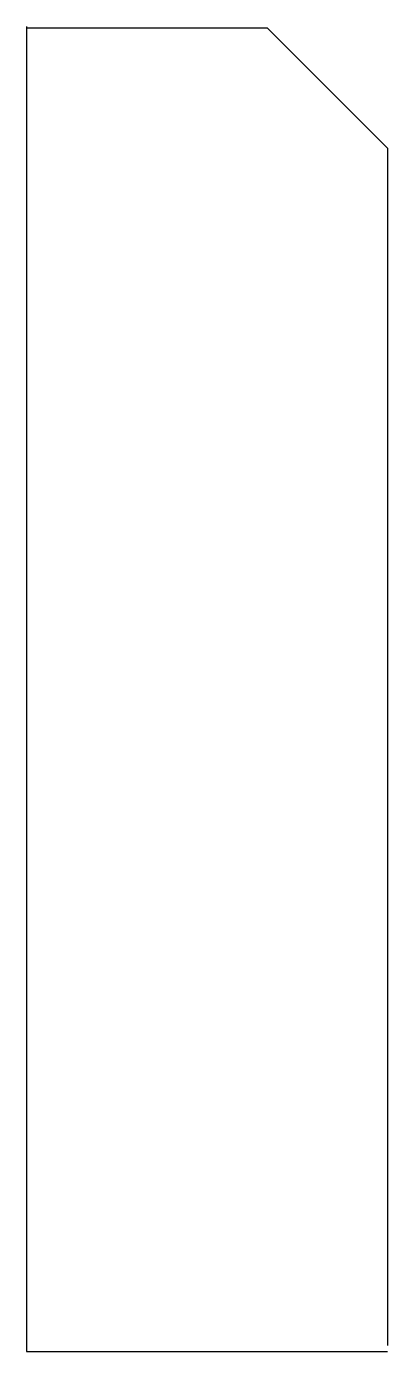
# Model space of a CAD drawing. Header units: metres. Extents: x 10 to 13, y 1 to 12.
import ezdxf

# ---------------------------------------------------------------- set-up
doc = ezdxf.new("R2010")
doc.units = ezdxf.units.M
doc.layers.get('0').update_dxf_attribs({"lineweight": 25, "true_color": 0xffffff})

msp = doc.modelspace()

# ---------------------------------------------------------------- linework, layer by layer
for p, q in [((10, 12), (10, 0.99)), ((10, 11.99), (12, 11.99)), ((12, 11.99), (13, 10.99)), ((13, 10.99), (13, 4.99)), ((13, 4.99), (13, 1.04)), ((10, 0.99), (13, 0.99))]:
    msp.add_line(p, q)

doc.saveas('drawing.dxf')
